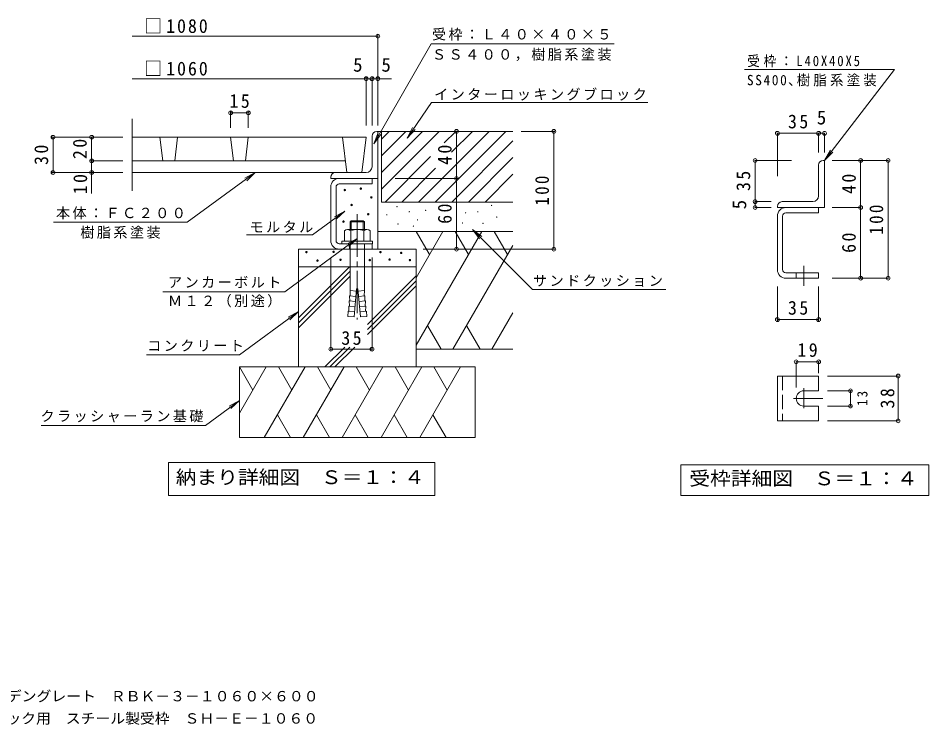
# Model space of a CAD drawing. Units: millimetres on the paper, enlarged 10 times, with parts at other scales. Extents: x -1696 to 1753, y -1369 to 1129.
# Drawn here: x -266 to 1666, y -1369 to 130 of the extents above; entities that cross this region are included whole.
import ezdxf
from ezdxf.enums import TextEntityAlignment as Align

# ---------------------------------------------------------------- set-up
doc = ezdxf.new("R2010")
doc.units = ezdxf.units.MM
doc.header["$LTSCALE"] = 10
doc.header["$PDMODE"] = 32
doc.header["$PDSIZE"] = 8
doc.linetypes.add('CHAIN2', pattern=[12, 9, -1, 1, -1])
doc.linetypes.add('DASHED3', pattern=[4, 3, -1])
for name, color, linetype, lineweight in [('0-4', 6, 'Continuous', 9), ('1-0', 7, 'Continuous', 9), ('1-2', 3, 'Continuous', 9), ('1-4', 7, 'Continuous', 9), ('1-5', 7, 'Continuous', 9), ('1-6', 7, 'Continuous', 9)]:
    doc.layers.add(name, color=color, linetype=linetype, lineweight=lineweight)
doc.layers.add('F-5', color=7, linetype='Continuous')
doc.styles.add('ＭＳ ゴシック', font='')
doc.styles.get('ＭＳ ゴシック').set_extended_font_data('MS Gothic')

msp = doc.modelspace()

# ---------------------------------------------------------------- linework, layer by layer
at = {"layer": '0-4', "color": 7}
msp.add_line((610.81, -48.5), (559.73, -124.3), dxfattribs=at)
at = {"layer": '1-0'}
for p, q in [((497.37, 92.41), (-23.87, 92.41)), ((497.37, 95.41), (497.37, -97.29)), ((472.38, 5.06), (472.38, -97.29)), ((484.88, 5.06), (484.88, -97.29))]:
    msp.add_line(p, q, dxfattribs=at)
msp.add_lwpolyline([(526.1, 2.06), (472.38, 2.06), (-23.87, 2.06)], dxfattribs=at)
for p in [(497.37, 92.41), (472.38, 2.06), (484.88, 2.06)]:
    msp.add_point(p, dxfattribs=at)
at = {"layer": '1-2'}
for p, q in [((-23.87, -83.35), (-23.87, -235.9)), ((472.38, -122.29), (-23.87, -122.29)), ((34.88, -122.29), (41.02, -172.29)), ((72.38, -122.29), (66.24, -172.29)), ((184.87, -122.29), (191.01, -172.29)), ((222.38, -122.29), (216.24, -172.29)), ((422.38, -122.29), (431.58, -197.29)), ((472.38, -122.29), (463.17, -197.29)), ((428.51, -172.29), (-23.87, -172.29)), ((463.17, -197.29), (-23.87, -197.29))]:
    msp.add_line(p, q, dxfattribs=at)
at = {"layer": '1-4'}
for p, q in [((184.87, -67.31), (184.87, -102.29)), ((184.87, -70.31), (222.38, -70.31)), ((222.38, -67.31), (222.38, -102.29)), ((-194.77, -122.29), (-43.87, -122.29)), ((-191.77, -122.29), (-191.77, -197.29)), ((-109.97, -122.29), (-109.97, -172.29)), ((-112.97, -172.29), (-43.87, -172.29)), ((-109.97, -172.29), (-109.97, -241.45)), ((-194.77, -197.29), (-43.87, -197.29)), ((237.13, -197.29), (219.04, -214.54))]:
    msp.add_line(p, q, dxfattribs=at)
msp.add_lwpolyline([(-191.01, -302.54), (93, -302.54), (237.13, -197.29), (215.19, -209.27)], dxfattribs=at)
for p in [(184.87, -70.31), (222.38, -70.31), (-191.77, -122.29), (-109.97, -122.29), (-109.97, -172.29), (-191.77, -197.29), (-109.97, -197.29)]:
    msp.add_point(p, dxfattribs=at)
at = {"layer": '1-5'}
for p, q in [((53.44, -812.39), (618.44, -812.39)), ((53.44, -812.39), (53.44, -882.39)), ((618.44, -812.39), (618.44, -882.39)), ((53.44, -882.39), (618.44, -882.39))]:
    msp.add_line(p, q, dxfattribs=at)
for p in [(497.37, 2.06), (870.66, -109.79), (870.66, -359.79)]:
    msp.add_point(p, dxfattribs=at)
at = {"layer": '1-6'}
for p, q in [((610.17, 75.88), (998.92, 75.88)), ((610.81, -48.5), (1070.32, -48.5)), ((559.73, -124.3), (570.87, -101.93)), ((559.73, -124.3), (576.28, -105.57)), ((664.19, -359.79), (664.19, -109.79)), ((872.91, -109.79), (801.17, -109.79)), ((870.66, -359.79), (870.66, -109.79)), ((1344.82, -113.83), (1344.82, -204.83)), ((1344.82, -113.83), (1432.32, -113.83)), ((1432.32, -113.83), (1432.32, -154.74)), ((1432.32, -113.83), (1444.82, -113.83)), ((1444.82, -113.83), (1444.82, -154.74)), ((488.49, -136.13), (503.65, -116.26)), ((1444.82, -171.43), (1462.52, -153.78)), ((1297.56, -171.43), (1375, -171.43)), ((1297.56, -258.93), (1297.56, -171.43)), ((1579.75, -171.43), (1461.41, -171.43)), ((1521.53, -171.43), (1521.53, -271.43)), ((1579.75, -421.43), (1579.75, -171.43)), ((667.94, -209.79), (533.94, -209.79)), ((1297.56, -258.93), (1331.36, -258.93)), ((1297.56, -271.43), (1297.56, -258.93)), ((427.2, -278.95), (405.29, -290.98)), ((1297.56, -271.43), (1331.36, -271.43)), ((1521.53, -271.43), (1461.41, -271.43)), ((1521.53, -271.43), (1521.53, -421.43)), ((697.83, -317.95), (717.66, -333.17)), ((218.68, -329.5), (358.3, -329.5)), ((453.62, -337.23), (431.71, -349.26)), ((872.91, -359.79), (593.21, -359.79)), ((397.37, -574.46), (397.37, -377.8)), ((484.87, -574.46), (484.87, -377.8)), ((1579.75, -421.43), (1461.41, -421.43)), ((1344.82, -512.37), (1344.82, -439.26)), ((1432.32, -512.37), (1432.32, -439.26)), ((41.02, -450.12), (299.75, -450.12)), ((825.33, -445.45), (1108.32, -445.45)), ((328.62, -492.22), (310.57, -509.52)), ((1432.32, -509.37), (1344.82, -509.37)), ((397.37, -572.21), (484.87, -572.21)), ((1432.32, -598.83), (1384.82, -598.83)), ((1384.82, -598.83), (1384.82, -653.7)), ((1432.32, -598.83), (1432.32, -623.27)), ((1600.99, -629.15), (1451.09, -629.15)), ((1600.99, -724.15), (1600.99, -629.15)), ((1502.86, -660.4), (1451.09, -660.4)), ((1499.86, -660.4), (1499.86, -692.9)), ((131.47, -733.97), (203.62, -681.03)), ((203.62, -681.03), (181.71, -693.06)), ((203.62, -681.03), (185.57, -698.32)), ((1502.86, -692.9), (1451.09, -692.9)), ((-216.96, -733.97), (131.47, -733.97)), ((1600.99, -724.15), (1451.09, -724.15)), ((1140.07, -817.39), (1666.07, -817.39)), ((1140.07, -817.39), (1140.07, -882.39)), ((1666.07, -817.39), (1666.07, -882.39)), ((1140.07, -882.39), (1666.07, -882.39))]:
    msp.add_line(p, q, dxfattribs=at)
at = {"layer": '1-6', "color": 3}
for p, q in [((497.37, -109.79), (494.88, -109.79)), ((497.37, -359.79), (497.37, -109.79)), ((484.87, -184.79), (484.87, -119.79)), ((1444.82, -171.43), (1442.32, -171.43)), ((1444.82, -271.43), (1444.82, -171.43)), ((1432.32, -246.43), (1432.32, -181.43)), ((397.37, -209.79), (397.37, -207.29)), ((497.37, -209.79), (397.37, -209.79)), ((472.38, -197.29), (407.37, -197.29)), ((415.5, -209.79), (484.87, -209.79)), ((484.87, -221.04), (484.87, -209.79)), ((397.37, -341.66), (397.37, -227.91)), ((408.62, -341.66), (408.62, -227.91)), ((415.5, -221.04), (484.87, -221.04)), ((1344.82, -271.43), (1344.82, -268.93)), ((1419.82, -258.93), (1354.82, -258.93)), ((1444.82, -271.43), (1344.82, -271.43)), ((1344.82, -403.31), (1344.82, -289.56)), ((1356.07, -403.31), (1356.07, -289.56)), ((1362.94, -271.43), (1432.32, -271.43)), ((1362.94, -282.68), (1432.32, -282.68)), ((1432.32, -282.68), (1432.32, -271.43)), ((415.5, -348.54), (484.87, -348.54)), ((415.5, -359.79), (484.87, -359.79)), ((484.87, -348.54), (484.87, -359.79)), ((1362.94, -410.18), (1432.32, -410.18)), ((1362.94, -421.43), (1432.32, -421.43)), ((1432.32, -410.18), (1432.32, -421.43)), ((1344.82, -629.15), (1432.32, -629.15)), ((1432.32, -629.15), (1432.32, -660.4)), ((1401.07, -660.4), (1432.32, -660.4))]:
    msp.add_line(p, q, dxfattribs=at)
at = {"layer": '1-6', "color": 6}
for p, q in [((497.37, -109.79), (783.57, -109.79)), ((504.87, -126.08), (521.17, -109.79)), ((504.87, -232.15), (627.24, -109.79)), ((504.87, -161.44), (556.53, -109.79)), ((504.87, -196.79), (591.88, -109.79)), ((504.87, -109.79), (504.87, -259.79)), ((583.3, -259.79), (733.3, -109.79)), ((618.66, -259.79), (768.66, -109.79)), ((638.08, -134.3), (662.59, -109.79)), ((653.78, -153.95), (697.95, -109.79)), ((654.01, -259.79), (783.57, -130.23)), ((512.59, -259.79), (609.27, -163.11)), ((689.37, -259.79), (783.57, -165.59)), ((547.95, -259.79), (619.88, -187.85)), ((724.72, -259.79), (783.57, -200.94)), ((504.87, -259.79), (783.57, -259.79)), ((497.37, -322.29), (783.57, -322.29)), ((578.62, -322.29), (606.94, -371.33)), ((578.62, -420.36), (635.25, -322.29)), ((578.62, -563.67), (717.99, -322.29)), ((661.36, -322.29), (689.67, -371.33)), ((744.1, -322.29), (772.41, -371.33)), ((328.62, -359.79), (328.62, -609.79)), ((656.38, -572.29), (783.57, -351.99)), ((578.62, -397.29), (328.62, -397.29)), ((328.62, -505.64), (436.97, -397.29)), ((328.62, -516.24), (438.62, -406.24)), ((328.62, -526.85), (438.62, -416.85)), ((475.24, -519.61), (578.62, -416.23)), ((475.24, -530.21), (578.62, -426.83)), ((475.24, -540.82), (578.62, -437.44)), ((739.12, -572.29), (783.57, -495.3)), ((631.33, -572.29), (602.96, -523.15)), ((685.69, -523.15), (714.07, -572.29)), ((385.06, -609.79), (427.27, -567.58)), ((395.67, -609.79), (437.88, -567.58)), ((406.28, -609.79), (448.49, -567.58)), ((578.62, -572.29), (783.57, -572.29)), ((203.62, -609.79), (231.94, -658.83)), ((203.62, -707.86), (260.25, -609.79)), ((256.38, -759.79), (342.99, -609.79)), ((286.36, -609.79), (314.67, -658.83)), ((339.12, -759.79), (425.72, -609.79)), ((369.1, -609.79), (397.41, -658.83)), ((421.3, -759.79), (507.9, -609.79)), ((451.27, -609.79), (479.59, -658.83)), ((504.03, -759.79), (590.64, -609.79)), ((534.01, -609.79), (562.32, -658.83)), ((586.21, -759.79), (672.82, -609.79)), ((616.19, -609.79), (644.51, -658.83)), ((703.62, -609.79), (703.62, -759.79)), ((312.01, -759.79), (284.2, -711.61)), ((366.93, -711.61), (394.75, -759.79)), ((476.93, -759.79), (449.11, -711.61)), ((531.85, -711.61), (559.66, -759.79)), ((641.84, -759.79), (614.03, -711.61)), ((203.62, -759.79), (703.62, -759.79))]:
    msp.add_line(p, q, dxfattribs=at)
at = {"layer": '1-6', "color": 2, "linetype": 'CHAIN2'}
msp.add_line((453.62, -285.85), (453.62, -509.04), dxfattribs=at)
at = {"layer": '1-6', "color": 2}
for p, q in [((440.99, -299.4), (438.62, -301.76)), ((438.62, -301.76), (468.62, -301.76)), ((438.62, -301.76), (438.62, -317.79)), ((440.99, -299.4), (440.99, -317.79)), ((440.99, -299.4), (466.26, -299.4)), ((466.26, -299.4), (466.26, -317.79)), ((466.26, -299.4), (468.62, -301.76)), ((468.62, -301.76), (468.62, -317.79)), ((426.25, -320.6), (426.25, -342.79)), ((433.1, -317.79), (474.14, -317.79)), ((439.96, -320.6), (439.96, -342.79)), ((467.29, -320.6), (467.29, -342.79)), ((481, -320.6), (481, -342.79)), ((421.12, -342.79), (421.12, -348.54)), ((421.12, -342.79), (486.12, -342.79)), ((486.12, -342.79), (486.12, -348.54)), ((397.37, -359.79), (497.37, -359.79)), ((421.12, -348.54), (486.12, -348.54)), ((438.62, -348.54), (438.62, -438.97)), ((468.62, -348.54), (468.62, -438.97)), ((452.12, -444.04), (455.12, -444.04)), ((450.73, -459.98), (437.28, -458.8)), ((437.82, -469.89), (437.28, -458.8)), ((451.69, -449.02), (438.24, -447.84)), ((438.77, -458.93), (438.24, -447.84)), ((455.56, -449.02), (469.01, -447.84)), ((456.52, -459.98), (469.97, -458.8)), ((468.47, -458.93), (469.01, -447.84)), ((469.43, -469.89), (469.97, -458.8)), ((448.81, -481.89), (435.36, -480.72)), ((435.9, -491.8), (435.36, -480.72)), ((449.77, -470.93), (436.32, -469.76)), ((436.86, -480.85), (436.32, -469.76)), ((457.48, -470.93), (470.93, -469.76)), ((458.44, -481.89), (471.88, -480.72)), ((470.39, -480.85), (470.93, -469.76)), ((471.35, -491.8), (471.88, -480.72)), ((434.4, -491.67), (433.45, -502.63)), ((447.85, -492.85), (434.4, -491.67)), ((459.39, -492.85), (472.84, -491.67)), ((472.84, -491.67), (473.8, -502.63))]:
    msp.add_line(p, q, dxfattribs=at)
at = {"layer": '1-6', "color": 3, "linetype": 'DASHED3'}
for p, q in [((437.37, -348.54), (437.37, -359.79)), ((1384.82, -410.18), (1384.82, -421.43)), ((1356.07, -629.15), (1356.07, -724.15))]:
    msp.add_line(p, q, dxfattribs=at)
at = {"layer": '1-6', "color": 4, "linetype": 'CHAIN2'}
for p, q in [((1401.07, -395.1), (1401.07, -437.49)), ((1401.07, -654.64), (1401.07, -697.03)), ((1379.04, -676.65), (1441.21, -676.65))]:
    msp.add_line(p, q, dxfattribs=at)
at = {"layer": '1-6'}
for points in [[(610.17, 75.88), (488.49, -136.13), (497.99, -113.01)], [(1275, 21.63), (1593.31, 21.63), (1444.82, -171.43), (1457.34, -149.8)], [(358.3, -329.5), (427.2, -278.95), (409.15, -296.24)], [(825.33, -445.45), (697.83, -317.95), (713.05, -337.79)], [(299.75, -450.12), (453.62, -337.23), (435.57, -354.52)], [(6.49, -583.91), (203.65, -583.91), (328.62, -492.22), (306.71, -504.25)]]:
    msp.add_lwpolyline(points, dxfattribs=at)
at = {"layer": '1-6', "color": 6}
for points in [[(328.62, -359.79), (578.62, -359.79), (578.62, -609.79)], [(703.62, -609.79), (203.62, -609.79), (203.62, -759.79)]]:
    msp.add_lwpolyline(points, dxfattribs=at)
at = {"layer": '1-6', "color": 2}
for points in [[(452.12, -444.04), (446.89, -503.81), (433.45, -502.63)], [(455.12, -444.04), (460.35, -503.81), (473.8, -502.63)]]:
    msp.add_lwpolyline(points, dxfattribs=at)
at = {"layer": '1-6', "color": 3}
for points in [[(1344.82, -629.15), (1344.82, -724.15), (1432.32, -724.15)], [(1401.07, -692.9), (1432.32, -692.9), (1432.32, -724.15)]]:
    msp.add_lwpolyline(points, dxfattribs=at)
for centre, radius, start, end in [((494.88, -119.79), 10, 90, 180), ((1442.32, -181.43), 10, 90, 180), ((472.38, -184.79), 12.5, 270, 0), ((407.37, -207.29), 10, 90, 180), ((415.5, -227.91), 18.12, 90, 180), ((415.5, -227.91), 6.88, 90, 180), ((1419.82, -246.43), 12.5, 270, 0), ((1354.82, -268.93), 10, 90, 180), ((1362.94, -289.56), 18.12, 90, 180), ((1362.94, -289.56), 6.88, 90, 180), ((415.5, -341.66), 18.12, 180, 270), ((415.5, -341.66), 6.88, 180, 270), ((1362.94, -403.31), 18.12, 180, 270), ((1362.94, -403.31), 6.88, 180, 270), ((1401.07, -676.65), 16.25, 90, 270)]:
    msp.add_arc(centre, radius, start, end, dxfattribs=at)
at = {"layer": '1-6', "color": 2}
for centre, radius, start, end in [((433.1, -327.54), 9.76, 45.3613, 134.63896), ((453.62, -352.36), 34.57, 66.7198, 113.2803), ((474.14, -327.54), 9.76, 45.3613, 134.63818), ((332.46, -438.81), 106.17, 355.12158, 359.91591), ((574.79, -438.81), 106.17, 180.08409, 184.87842)]:
    msp.add_arc(centre, radius, start, end, dxfattribs=at)
at = {"layer": '1-6'}
for p in [(664.19, -109.79), (1344.82, -113.83), (1432.32, -113.83), (1444.82, -113.83), (1297.56, -171.43), (1521.53, -171.43), (1579.75, -171.43), (664.19, -209.79), (1297.56, -258.93), (1297.56, -271.43), (1521.53, -271.43), (664.19, -359.79), (1521.53, -421.43), (1579.75, -421.43), (1344.82, -509.37), (1432.32, -509.37), (397.37, -572.21), (484.87, -572.21), (1384.82, -598.83), (1432.32, -598.83), (1600.99, -629.15), (1499.86, -660.4), (1499.86, -692.9), (1600.99, -724.15)]:
    msp.add_point(p, dxfattribs=at)

# ---------------------------------------------------------------- texts
at = {"layer": '1-0', "color": 2, "style": 'ＭＳ ゴシック'}
for p in [(444.8, 8.06), (504.81, 8.06)]:
    msp.add_text('5', height=29.33, dxfattribs=at).set_placement(p, align=Align.BOTTOM_LEFT)
at = {"layer": '1-0', "color": 2, "char_height": 29.33, "attachment_point": 7, "style": 'ＭＳ ゴシック'}
for s, insert in [('\\T1.22;\\W0.95;□1080', (1.74, 98.41)), ('\\T1.22;\\W0.95;□1060', (1.74, 8.06))]:
    msp.add_mtext(s, dxfattribs=dict(at, insert=insert))
at = {"layer": '1-4', "color": 2, "insert": (182.38, -60.31), "char_height": 29.33, "attachment_point": 7, "style": 'ＭＳ ゴシック'}
msp.add_mtext('\\T1.27;\\W0.95;15', dxfattribs=at)
at = {"layer": '1-4', "color": 2, "char_height": 29.33, "attachment_point": 7, "rotation": 90, "style": 'ＭＳ ゴシック'}
for s, insert in [('\\T1.27;\\W0.95;20', (-119.97, -168.54)), ('\\T1.27;\\W0.95;30', (-201.77, -181.04)), ('\\T1.27;\\W0.95;10', (-119.07, -243.38))]:
    msp.add_mtext(s, dxfattribs=dict(at, insert=insert))
at = {"layer": '1-4', "char_height": 21.99, "attachment_point": 7, "style": 'ＭＳ ゴシック'}
for s, insert in [('\\T1.17;本体：ＦＣ２００', (-185.69, -296.38)), ('\\T1.17;樹脂系塗装', (-134.01, -337.68))]:
    msp.add_mtext(s, dxfattribs=dict(at, insert=insert))
at = {"layer": '1-5', "color": 2, "style": 'ＭＳ ゴシック', "width": 1.1}
msp.add_text('納まり詳細図\u3000Ｓ＝１：４', height=29.33, dxfattribs=at).set_placement((68.44, -867.39), align=Align.BOTTOM_LEFT)
at = {"layer": '1-6', "color": 2, "style": 'ＭＳ ゴシック'}
msp.add_text('5', height=29.33, dxfattribs=at).set_placement((1428.57, -103.83), align=Align.BOTTOM_LEFT)
at = {"layer": '1-6', "color": 6, "style": 'ＭＳ ゴシック'}
for height, p in [(18.33, (448.66, -246.44)), (18.33, (414.59, -249.58)), (18.33, (470.97, -265.24)), (18.33, (429.08, -281.29)), (9.16, (531.5, -277.15)), (9.16, (732.09, -274.61)), (18.33, (464.32, -300.87)), (9.16, (509.78, -294.53)), (9.16, (557.56, -288.01)), (9.16, (592.18, -285.02)), (9.16, (677.01, -290.19)), (9.16, (703.08, -288.01)), (18.33, (411.85, -316.53)), (9.16, (533.67, -314.08)), (9.16, (574.94, -305.39)), (9.16, (670.5, -311.9)), (9.16, (713.99, -312.72)), (9.16, (743, -299.32)), (9.16, (566.25, -318.42)), (18.33, (333.16, -381.3)), (18.33, (390.82, -380.75)), (18.33, (490.28, -381.3)), (18.33, (534.27, -382.94)), (18.33, (356.66, -399.33)), (18.33, (405.57, -397.69)), (18.33, (467.6, -398.24)), (18.33, (509.68, -397.15)), (18.33, (552.85, -398.24))]:
    msp.add_text('・', height=height, dxfattribs=at).set_placement(p, align=Align.BOTTOM_LEFT)
at = {"layer": '1-6', "color": 2, "style": 'ＭＳ ゴシック'}
msp.add_text('5', height=29.33, rotation=90, dxfattribs=at).set_placement((1287.56, -275.18), align=Align.BOTTOM_LEFT)
at = {"layer": '1-6', "color": 2, "style": 'ＭＳ ゴシック', "width": 1.1}
msp.add_text('受枠詳細図\u3000Ｓ＝１：４', height=29.33, dxfattribs=at).set_placement((1158.07, -869.89), align=Align.BOTTOM_LEFT)
at = {"layer": '1-6', "char_height": 21.99, "attachment_point": 7, "style": 'ＭＳ ゴシック'}
for s, insert in [('\\T1.17;受枠：Ｌ４０×４０×５', (612.11, 82.93)), ('\\T1.17;ＳＳ４００，樹脂系塗装', (612.11, 39.31)), ('\\T1.29;\\W0.9;受枠：L40X40X5', (1280.63, 26.33)), ('\\T1.24;\\W0.95;SS400､樹脂系塗装', (1280.15, -14.42)), ('\\T1.17;インターロッキングブロック', (616.65, -44.5)), ('\\T1.17;モルタル', (225.02, -325.11)), ('\\T1.17;アンカーボルト', (52.03, -442.4)), ('\\T1.17;サンドクッション', (826.41, -439.9)), ('\\T1.17;Ｍ１２（別途）', (52.03, -483.38)), ('\\T1.17;コンクリート', (7.86, -576.99)), ('\\T1.17;クラッシャーラン基礎', (-218.46, -727.81))]:
    msp.add_mtext(s, dxfattribs=dict(at, insert=insert))
at = {"layer": '1-6', "color": 2, "char_height": 29.33, "attachment_point": 7, "style": 'ＭＳ ゴシック'}
for s, insert in [('\\T1.27;\\W0.95;35', (1367.32, -103.83)), ('\\T1.27;\\W0.95;35', (1367.32, -499.37)), ('\\T1.27;\\W0.95;35', (419.73, -563.33)), ('\\T1.27;\\W0.95;19', (1387.32, -588.83))]:
    msp.add_mtext(s, dxfattribs=dict(at, insert=insert))
at = {"layer": '1-6', "color": 2, "char_height": 29.33, "attachment_point": 7, "rotation": 90, "style": 'ＭＳ ゴシック'}
for s, insert in [('\\T1.27;\\W0.95;40', (654.19, -181.04)), ('\\T1.27;\\W0.9;100', (860.66, -267.29)), ('\\T1.27;\\W0.95;35', (1287.56, -236.43)), ('\\T1.27;\\W0.95;40', (1511.53, -242.68)), ('\\T1.27;\\W0.95;60', (654.19, -306.04)), ('\\T1.27;\\W0.9;100', (1569.75, -328.93)), ('\\T1.27;\\W0.95;60', (1511.53, -367.68)), ('\\T1.27;\\W0.95;38', (1593.3, -698.04))]:
    msp.add_mtext(s, dxfattribs=dict(at, insert=insert))
at = {"layer": '1-6', "insert": (1536.31, -692.5), "char_height": 21.99, "attachment_point": 7, "rotation": 90, "style": 'ＭＳ ゴシック'}
msp.add_mtext('\\T1.36;\\W0.9;13', dxfattribs=at)
at = {"layer": 'F-5', "style": 'ＭＳ ゴシック', "width": 1.05}
for s, p in [('角型\u3000格子タイプ\u3000支柱穴４ヶ\u3000ガーデングレート\u3000ＲＢＫ－３－１０６０×６００', (-825.24, -1326.22)), ('角型用\u3000インターロッキングブロック用\u3000スチール製受枠\u3000ＳＨ－Ｅ－１０６０', (-763.24, -1373.45))]:
    msp.add_text(s, height=21.99, dxfattribs=at).set_placement(p, align=Align.BOTTOM_LEFT)

doc.saveas('drawing.dxf')
